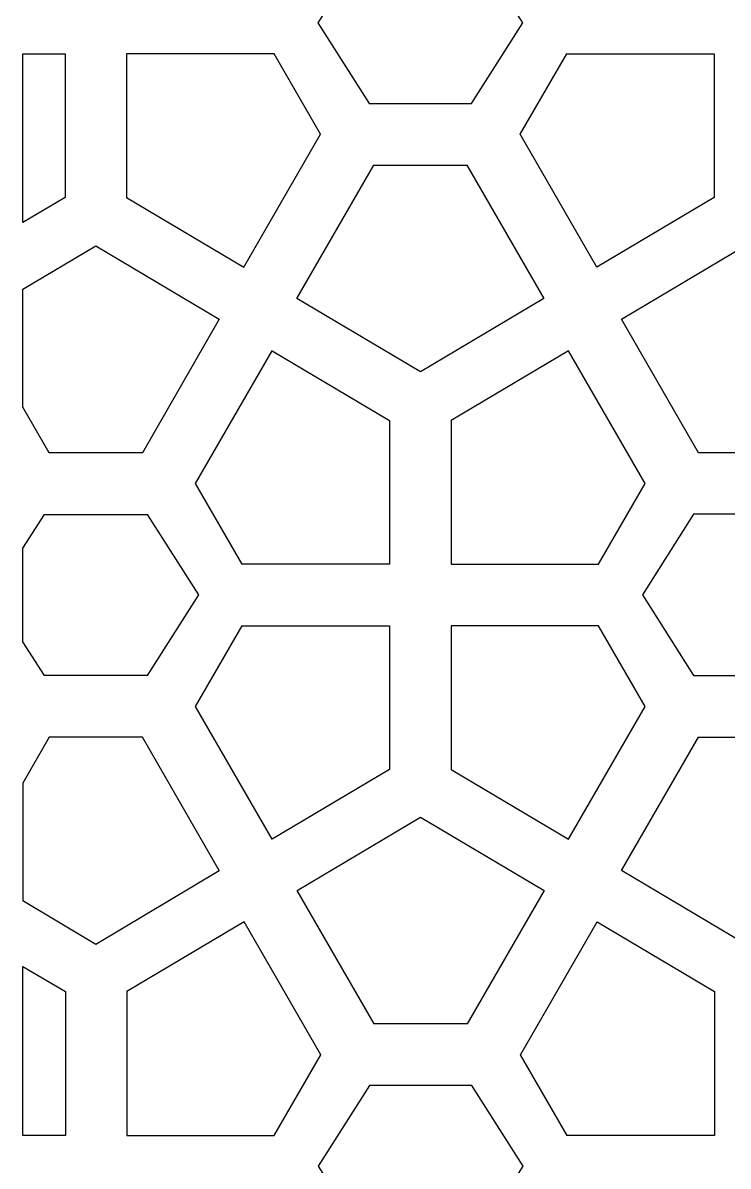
# Model space of a CAD drawing. Header units: centimetres. Extents: x -86 to 86, y -100 to 100.
# Drawn here: x -86.29 to -69.1, y -19.3 to 8.54 of the extents above; entities that cross this region are included whole.
import ezdxf

# ---------------------------------------------------------------- set-up
doc = ezdxf.new("R2010")
doc.units = ezdxf.units.CM
doc.header["$MEASUREMENT"] = 0
doc.layers.add('layer 1', color=7, linetype='Continuous')

msp = doc.modelspace()

# ---------------------------------------------------------------- linework, layer by layer
at = {"layer": 'layer 1', "color": 230}
for points, knots in [([(-79.09898, 8.54205), (-79.09898, 8.54205), (-77.84898, 10.50614), (-77.84898, 10.50614), (-77.84898, 10.50614), (-77.84898, 10.50614), (-75.349, 10.50614), (-75.349, 10.50614), (-75.349, 10.50614), (-75.349, 10.50614), (-74.09898, 8.54205), (-74.09898, 8.54205), (-74.09898, 8.54205), (-74.09898, 8.54205), (-75.34899, 6.57794), (-75.34899, 6.57794), (-75.34899, 6.57794), (-75.34899, 6.57794), (-77.849, 6.57794), (-77.849, 6.57794), (-77.849, 6.57794), (-77.849, 6.57794), (-79.09898, 8.54205), (-79.09898, 8.54205)], [0, 0, 0, 0, 0.14285714, 0.14285714, 0.14285714, 0.14285714, 0.28571429, 0.28571429, 0.28571429, 0.28571429, 0.42857143, 0.42857143, 0.42857143, 0.42857143, 0.57142857, 0.57142857, 0.57142857, 0.57142857, 0.71428571, 0.71428571, 0.71428571, 0.71428571, 1, 1, 1, 1]), ([(-86.28494, 7.58627), (-86.28494, 7.58627), (-86.28783, 3.68123), (-86.28783, 3.68123), (-86.28783, 3.68123), (-86.28783, 3.68123), (-85.25924, 4.29174), (-85.25924, 4.29174), (-85.25924, 4.29174), (-85.25924, 4.29174), (-85.25924, 7.7917), (-85.25924, 7.7917), (-85.25924, 7.7917), (-85.25924, 7.7917), (-86.28783, 7.7917), (-86.28783, 7.7917), (-86.28783, 7.7917), (-86.28783, 7.7917), (-86.28494, 7.58627), (-86.28494, 7.58627)], [0, 0, 0, 0, 0.16666667, 0.16666667, 0.16666667, 0.16666667, 0.33333333, 0.33333333, 0.33333333, 0.33333333, 0.5, 0.5, 0.5, 0.5, 0.66666667, 0.66666667, 0.66666667, 0.66666667, 1, 1, 1, 1]), ([(-80.89893, 2.59425), (-80.89893, 2.59425), (-83.75925, 4.29198), (-83.75925, 4.29198), (-83.75925, 4.29198), (-83.75925, 4.29198), (-83.75925, 7.79193), (-83.75925, 7.79193), (-83.75925, 7.79193), (-83.75925, 7.79193), (-80.16591, 7.79192), (-80.16591, 7.79192), (-80.16591, 7.79192), (-80.16591, 7.79192), (-79.03199, 5.82788), (-79.03199, 5.82788), (-79.03199, 5.82788), (-79.03199, 5.82788), (-80.89893, 2.59425), (-80.89893, 2.59425)], [0, 0, 0, 0, 0.16666667, 0.16666667, 0.16666667, 0.16666667, 0.33333333, 0.33333333, 0.33333333, 0.33333333, 0.5, 0.5, 0.5, 0.5, 0.66666667, 0.66666667, 0.66666667, 0.66666667, 1, 1, 1, 1]), ([(-72.29911, 2.59418), (-72.29911, 2.59418), (-69.43873, 4.29196), (-69.43873, 4.29196), (-69.43873, 4.29196), (-69.43873, 4.29196), (-69.43873, 7.79192), (-69.43873, 7.79192), (-69.43873, 7.79192), (-69.43873, 7.79192), (-73.03211, 7.79192), (-73.03211, 7.79192), (-73.03211, 7.79192), (-73.03211, 7.79192), (-74.16607, 5.82781), (-74.16607, 5.82781), (-74.16607, 5.82781), (-74.16607, 5.82781), (-72.29911, 2.59418), (-72.29911, 2.59418)], [0, 0, 0, 0, 0.16666667, 0.16666667, 0.16666667, 0.16666667, 0.33333333, 0.33333333, 0.33333333, 0.33333333, 0.5, 0.5, 0.5, 0.5, 0.66666667, 0.66666667, 0.66666667, 0.66666667, 1, 1, 1, 1]), ([(-79.60894, 1.82859), (-79.60894, 1.82859), (-76.59897, 0.04202), (-76.59897, 0.04202), (-76.59897, 0.04202), (-76.59897, 0.04202), (-73.58911, 1.82853), (-73.58911, 1.82853), (-73.58911, 1.82853), (-73.58911, 1.82853), (-75.46516, 5.07793), (-75.46516, 5.07793), (-75.46516, 5.07793), (-75.46516, 5.07793), (-77.73293, 5.07794), (-77.73293, 5.07794), (-77.73293, 5.07794), (-77.73293, 5.07794), (-79.60894, 1.82859), (-79.60894, 1.82859)], [0, 0, 0, 0, 0.16666667, 0.16666667, 0.16666667, 0.16666667, 0.33333333, 0.33333333, 0.33333333, 0.33333333, 0.5, 0.5, 0.5, 0.5, 0.66666667, 0.66666667, 0.66666667, 0.66666667, 1, 1, 1, 1]), ([(-86.28494, -0.81545), (-86.28494, -0.81545), (-85.6432, -1.92701), (-85.6432, -1.92701), (-85.6432, -1.92701), (-85.6432, -1.92701), (-83.37506, -1.92701), (-83.37506, -1.92701), (-83.37506, -1.92701), (-83.37506, -1.92701), (-81.49908, 1.32229), (-81.49908, 1.32229), (-81.49908, 1.32229), (-81.49908, 1.32229), (-84.50905, 3.10887), (-84.50905, 3.10887), (-84.50905, 3.10887), (-84.50905, 3.10887), (-86.28494, 2.05478), (-86.28494, 2.05478), (-86.28494, 2.05478), (-86.28494, 2.05478), (-86.28494, -0.81545), (-86.28494, -0.81545)], [0, 0, 0, 0, 0.14285714, 0.14285714, 0.14285714, 0.14285714, 0.28571429, 0.28571429, 0.28571429, 0.28571429, 0.42857143, 0.42857143, 0.42857143, 0.42857143, 0.57142857, 0.57142857, 0.57142857, 0.57142857, 0.71428571, 0.71428571, 0.71428571, 0.71428571, 1, 1, 1, 1]), ([(-65.67857, 1.32251), (-65.67857, 1.32251), (-68.68854, 3.10909), (-68.68854, 3.10909), (-68.68854, 3.10909), (-68.68854, 3.10909), (-71.6986, 1.32244), (-71.6986, 1.32244), (-71.6986, 1.32244), (-71.6986, 1.32244), (-69.82269, -1.92679), (-69.82269, -1.92679), (-69.82269, -1.92679), (-69.82269, -1.92679), (-67.55455, -1.92679), (-67.55455, -1.92679), (-67.55455, -1.92679), (-67.55455, -1.92679), (-65.67857, 1.32251), (-65.67857, 1.32251)], [0, 0, 0, 0, 0.16666667, 0.16666667, 0.16666667, 0.16666667, 0.33333333, 0.33333333, 0.33333333, 0.33333333, 0.5, 0.5, 0.5, 0.5, 0.66666667, 0.66666667, 0.66666667, 0.66666667, 1, 1, 1, 1]), ([(-77.34879, -4.64123), (-77.34879, -4.64123), (-77.34877, -1.14117), (-77.34877, -1.14117), (-77.34877, -1.14117), (-77.34877, -1.14117), (-80.2091, 0.55659), (-80.2091, 0.55659), (-80.2091, 0.55659), (-80.2091, 0.55659), (-82.07606, -2.67705), (-82.07606, -2.67705), (-82.07606, -2.67705), (-82.07606, -2.67705), (-80.94205, -4.64123), (-80.94205, -4.64123), (-80.94205, -4.64123), (-80.94205, -4.64123), (-77.34879, -4.64123), (-77.34879, -4.64123)], [0, 0, 0, 0, 0.16666667, 0.16666667, 0.16666667, 0.16666667, 0.33333333, 0.33333333, 0.33333333, 0.33333333, 0.5, 0.5, 0.5, 0.5, 0.66666667, 0.66666667, 0.66666667, 0.66666667, 1, 1, 1, 1]), ([(-75.84885, -4.64101), (-75.84885, -4.64101), (-75.84886, -1.14097), (-75.84886, -1.14097), (-75.84886, -1.14097), (-75.84886, -1.14097), (-72.98859, 0.55678), (-72.98859, 0.55678), (-72.98859, 0.55678), (-72.98859, 0.55678), (-71.12162, -2.67688), (-71.12162, -2.67688), (-71.12162, -2.67688), (-71.12162, -2.67688), (-72.25564, -4.64101), (-72.25564, -4.64101), (-72.25564, -4.64101), (-72.25564, -4.64101), (-75.84885, -4.64101), (-75.84885, -4.64101)], [0, 0, 0, 0, 0.16666667, 0.16666667, 0.16666667, 0.16666667, 0.33333333, 0.33333333, 0.33333333, 0.33333333, 0.5, 0.5, 0.5, 0.5, 0.66666667, 0.66666667, 0.66666667, 0.66666667, 1, 1, 1, 1]), ([(-86.28494, -6.52892), (-86.28494, -6.52892), (-85.75908, -7.35521), (-85.75908, -7.35521), (-85.75908, -7.35521), (-85.75908, -7.35521), (-83.25907, -7.35521), (-83.25907, -7.35521), (-83.25907, -7.35521), (-83.25907, -7.35521), (-82.00906, -5.3911), (-82.00906, -5.3911), (-82.00906, -5.3911), (-82.00906, -5.3911), (-83.25908, -3.42701), (-83.25908, -3.42701), (-83.25908, -3.42701), (-83.25908, -3.42701), (-85.75906, -3.42701), (-85.75906, -3.42701), (-85.75906, -3.42701), (-85.75906, -3.42701), (-86.28494, -4.2533), (-86.28494, -4.2533), (-86.28494, -4.2533), (-86.28494, -4.2533), (-86.28494, -6.52892), (-86.28494, -6.52892)], [0, 0, 0, 0, 0.125, 0.125, 0.125, 0.125, 0.25, 0.25, 0.25, 0.25, 0.375, 0.375, 0.375, 0.375, 0.5, 0.5, 0.5, 0.5, 0.625, 0.625, 0.625, 0.625, 0.75, 0.75, 0.75, 0.75, 1, 1, 1, 1]), ([(-71.18855, -5.39088), (-71.18855, -5.39088), (-69.93855, -3.42679), (-69.93855, -3.42679), (-69.93855, -3.42679), (-69.93855, -3.42679), (-67.43857, -3.42679), (-67.43857, -3.42679), (-67.43857, -3.42679), (-67.43857, -3.42679), (-66.18855, -5.39088), (-66.18855, -5.39088), (-66.18855, -5.39088), (-66.18855, -5.39088), (-67.43856, -7.35499), (-67.43856, -7.35499), (-67.43856, -7.35499), (-67.43856, -7.35499), (-69.93857, -7.35499), (-69.93857, -7.35499), (-69.93857, -7.35499), (-69.93857, -7.35499), (-71.18855, -5.39088), (-71.18855, -5.39088)], [0, 0, 0, 0, 0.14285714, 0.14285714, 0.14285714, 0.14285714, 0.28571429, 0.28571429, 0.28571429, 0.28571429, 0.42857143, 0.42857143, 0.42857143, 0.42857143, 0.57142857, 0.57142857, 0.57142857, 0.57142857, 0.71428571, 0.71428571, 0.71428571, 0.71428571, 1, 1, 1, 1]), ([(-80.20919, -11.33897), (-80.20919, -11.33897), (-77.34881, -9.64119), (-77.34881, -9.64119), (-77.34881, -9.64119), (-77.34881, -9.64119), (-77.34881, -6.14123), (-77.34881, -6.14123), (-77.34881, -6.14123), (-77.34881, -6.14123), (-80.94219, -6.14123), (-80.94219, -6.14123), (-80.94219, -6.14123), (-80.94219, -6.14123), (-82.07615, -8.10534), (-82.07615, -8.10534), (-82.07615, -8.10534), (-82.07615, -8.10534), (-80.20919, -11.33897), (-80.20919, -11.33897)], [0, 0, 0, 0, 0.16666667, 0.16666667, 0.16666667, 0.16666667, 0.33333333, 0.33333333, 0.33333333, 0.33333333, 0.5, 0.5, 0.5, 0.5, 0.66666667, 0.66666667, 0.66666667, 0.66666667, 1, 1, 1, 1]), ([(-72.9885, -11.33868), (-72.9885, -11.33868), (-75.84882, -9.64095), (-75.84882, -9.64095), (-75.84882, -9.64095), (-75.84882, -9.64095), (-75.84882, -6.141), (-75.84882, -6.141), (-75.84882, -6.141), (-75.84882, -6.141), (-72.25548, -6.14101), (-72.25548, -6.14101), (-72.25548, -6.14101), (-72.25548, -6.14101), (-71.12156, -8.10505), (-71.12156, -8.10505), (-71.12156, -8.10505), (-71.12156, -8.10505), (-72.9885, -11.33868), (-72.9885, -11.33868)], [0, 0, 0, 0, 0.16666667, 0.16666667, 0.16666667, 0.16666667, 0.33333333, 0.33333333, 0.33333333, 0.33333333, 0.5, 0.5, 0.5, 0.5, 0.66666667, 0.66666667, 0.66666667, 0.66666667, 1, 1, 1, 1]), ([(-86.28781, -12.83533), (-86.28781, -12.83533), (-86.28782, -9.97204), (-86.28782, -9.97204), (-86.28782, -9.97204), (-86.28782, -9.97204), (-85.64301, -8.85521), (-85.64301, -8.85521), (-85.64301, -8.85521), (-85.64301, -8.85521), (-83.37524, -8.85522), (-83.37524, -8.85522), (-83.37524, -8.85522), (-83.37524, -8.85522), (-81.49919, -12.10462), (-81.49919, -12.10462), (-81.49919, -12.10462), (-81.49919, -12.10462), (-84.50905, -13.89113), (-84.50905, -13.89113), (-84.50905, -13.89113), (-84.50905, -13.89113), (-86.28781, -12.83533), (-86.28781, -12.83533)], [0, 0, 0, 0, 0.14285714, 0.14285714, 0.14285714, 0.14285714, 0.28571429, 0.28571429, 0.28571429, 0.28571429, 0.42857143, 0.42857143, 0.42857143, 0.42857143, 0.57142857, 0.57142857, 0.57142857, 0.57142857, 0.71428571, 0.71428571, 0.71428571, 0.71428571, 1, 1, 1, 1]), ([(-71.69851, -12.10434), (-71.69851, -12.10434), (-68.68854, -13.89091), (-68.68854, -13.89091), (-68.68854, -13.89091), (-68.68854, -13.89091), (-65.67868, -12.1044), (-65.67868, -12.1044), (-65.67868, -12.1044), (-65.67868, -12.1044), (-67.55473, -8.855), (-67.55473, -8.855), (-67.55473, -8.855), (-67.55473, -8.855), (-69.8225, -8.85499), (-69.8225, -8.85499), (-69.8225, -8.85499), (-69.8225, -8.85499), (-71.69851, -12.10434), (-71.69851, -12.10434)], [0, 0, 0, 0, 0.16666667, 0.16666667, 0.16666667, 0.16666667, 0.33333333, 0.33333333, 0.33333333, 0.33333333, 0.5, 0.5, 0.5, 0.5, 0.66666667, 0.66666667, 0.66666667, 0.66666667, 1, 1, 1, 1]), ([(-73.5821, -12.58767), (-73.5821, -12.58767), (-76.59207, -10.80109), (-76.59207, -10.80109), (-76.59207, -10.80109), (-76.59207, -10.80109), (-79.60213, -12.58774), (-79.60213, -12.58774), (-79.60213, -12.58774), (-79.60213, -12.58774), (-77.72622, -15.83697), (-77.72622, -15.83697), (-77.72622, -15.83697), (-77.72622, -15.83697), (-75.45808, -15.83697), (-75.45808, -15.83697), (-75.45808, -15.83697), (-75.45808, -15.83697), (-73.5821, -12.58767), (-73.5821, -12.58767)], [0, 0, 0, 0, 0.16666667, 0.16666667, 0.16666667, 0.16666667, 0.33333333, 0.33333333, 0.33333333, 0.33333333, 0.5, 0.5, 0.5, 0.5, 0.66666667, 0.66666667, 0.66666667, 0.66666667, 1, 1, 1, 1]), ([(-83.75238, -18.55119), (-83.75238, -18.55119), (-83.75239, -15.05115), (-83.75239, -15.05115), (-83.75239, -15.05115), (-83.75239, -15.05115), (-80.89212, -13.3534), (-80.89212, -13.3534), (-80.89212, -13.3534), (-80.89212, -13.3534), (-79.02515, -16.58706), (-79.02515, -16.58706), (-79.02515, -16.58706), (-79.02515, -16.58706), (-80.15917, -18.55119), (-80.15917, -18.55119), (-80.15917, -18.55119), (-80.15917, -18.55119), (-83.75238, -18.55119), (-83.75238, -18.55119)], [0, 0, 0, 0, 0.16666667, 0.16666667, 0.16666667, 0.16666667, 0.33333333, 0.33333333, 0.33333333, 0.33333333, 0.5, 0.5, 0.5, 0.5, 0.66666667, 0.66666667, 0.66666667, 0.66666667, 1, 1, 1, 1]), ([(-69.43181, -18.55119), (-69.43181, -18.55119), (-69.43179, -15.05113), (-69.43179, -15.05113), (-69.43179, -15.05113), (-69.43179, -15.05113), (-72.29212, -13.35337), (-72.29212, -13.35337), (-72.29212, -13.35337), (-72.29212, -13.35337), (-74.15908, -16.58701), (-74.15908, -16.58701), (-74.15908, -16.58701), (-74.15908, -16.58701), (-73.02507, -18.55119), (-73.02507, -18.55119), (-73.02507, -18.55119), (-73.02507, -18.55119), (-69.43181, -18.55119), (-69.43181, -18.55119)], [0, 0, 0, 0, 0.16666667, 0.16666667, 0.16666667, 0.16666667, 0.33333333, 0.33333333, 0.33333333, 0.33333333, 0.5, 0.5, 0.5, 0.5, 0.66666667, 0.66666667, 0.66666667, 0.66666667, 1, 1, 1, 1]), ([(-86.28494, -18.55138), (-86.28494, -18.55138), (-85.25232, -18.55141), (-85.25232, -18.55141), (-85.25232, -18.55141), (-85.25232, -18.55141), (-85.2523, -15.05135), (-85.2523, -15.05135), (-85.2523, -15.05135), (-85.2523, -15.05135), (-86.28494, -14.4367), (-86.28494, -14.4367), (-86.28494, -14.4367), (-86.28494, -14.4367), (-86.28494, -18.55138), (-86.28494, -18.55138)], [0, 0, 0, 0, 0.2, 0.2, 0.2, 0.2, 0.4, 0.4, 0.4, 0.4, 0.6, 0.6, 0.6, 0.6, 1, 1, 1, 1]), ([(-79.09208, -19.30106), (-79.09208, -19.30106), (-77.84208, -17.33697), (-77.84208, -17.33697), (-77.84208, -17.33697), (-77.84208, -17.33697), (-75.3421, -17.33697), (-75.3421, -17.33697), (-75.3421, -17.33697), (-75.3421, -17.33697), (-74.09208, -19.30106), (-74.09208, -19.30106), (-74.09208, -19.30106), (-74.09208, -19.30106), (-75.34209, -21.26517), (-75.34209, -21.26517), (-75.34209, -21.26517), (-75.34209, -21.26517), (-77.8421, -21.26517), (-77.8421, -21.26517), (-77.8421, -21.26517), (-77.8421, -21.26517), (-79.09208, -19.30106), (-79.09208, -19.30106)], [0, 0, 0, 0, 0.14285714, 0.14285714, 0.14285714, 0.14285714, 0.28571429, 0.28571429, 0.28571429, 0.28571429, 0.42857143, 0.42857143, 0.42857143, 0.42857143, 0.57142857, 0.57142857, 0.57142857, 0.57142857, 0.71428571, 0.71428571, 0.71428571, 0.71428571, 1, 1, 1, 1])]:
    msp.add_open_spline(points, degree=3, knots=knots, dxfattribs=at)
at = {"layer": 'layer 1', "color": 250, "lineweight": 9}
for points, knots in [([(-79.09898, 8.54205), (-79.09898, 8.54205), (-77.84898, 10.50614), (-77.84898, 10.50614), (-77.84898, 10.50614), (-77.84898, 10.50614), (-75.349, 10.50614), (-75.349, 10.50614), (-75.349, 10.50614), (-75.349, 10.50614), (-74.09898, 8.54205), (-74.09898, 8.54205), (-74.09898, 8.54205), (-74.09898, 8.54205), (-75.34899, 6.57794), (-75.34899, 6.57794), (-75.34899, 6.57794), (-75.34899, 6.57794), (-77.849, 6.57794), (-77.849, 6.57794), (-77.849, 6.57794), (-77.849, 6.57794), (-79.09898, 8.54205), (-79.09898, 8.54205)], [0, 0, 0, 0, 0.14285714, 0.14285714, 0.14285714, 0.14285714, 0.28571429, 0.28571429, 0.28571429, 0.28571429, 0.42857143, 0.42857143, 0.42857143, 0.42857143, 0.57142857, 0.57142857, 0.57142857, 0.57142857, 0.71428571, 0.71428571, 0.71428571, 0.71428571, 1, 1, 1, 1]), ([(-86.28494, 7.58627), (-86.28494, 7.58627), (-86.28783, 3.68123), (-86.28783, 3.68123), (-86.28783, 3.68123), (-86.28783, 3.68123), (-85.25924, 4.29174), (-85.25924, 4.29174), (-85.25924, 4.29174), (-85.25924, 4.29174), (-85.25924, 7.7917), (-85.25924, 7.7917), (-85.25924, 7.7917), (-85.25924, 7.7917), (-86.28783, 7.7917), (-86.28783, 7.7917)], [0, 0, 0, 0, 0.2, 0.2, 0.2, 0.2, 0.4, 0.4, 0.4, 0.4, 0.6, 0.6, 0.6, 0.6, 1, 1, 1, 1]), ([(-80.89893, 2.59425), (-80.89893, 2.59425), (-83.75925, 4.29198), (-83.75925, 4.29198), (-83.75925, 4.29198), (-83.75925, 4.29198), (-83.75925, 7.79193), (-83.75925, 7.79193), (-83.75925, 7.79193), (-83.75925, 7.79193), (-80.16591, 7.79192), (-80.16591, 7.79192), (-80.16591, 7.79192), (-80.16591, 7.79192), (-79.03199, 5.82788), (-79.03199, 5.82788), (-79.03199, 5.82788), (-79.03199, 5.82788), (-80.89893, 2.59425), (-80.89893, 2.59425)], [0, 0, 0, 0, 0.16666667, 0.16666667, 0.16666667, 0.16666667, 0.33333333, 0.33333333, 0.33333333, 0.33333333, 0.5, 0.5, 0.5, 0.5, 0.66666667, 0.66666667, 0.66666667, 0.66666667, 1, 1, 1, 1]), ([(-72.29911, 2.59418), (-72.29911, 2.59418), (-69.43873, 4.29196), (-69.43873, 4.29196), (-69.43873, 4.29196), (-69.43873, 4.29196), (-69.43873, 7.79192), (-69.43873, 7.79192), (-69.43873, 7.79192), (-69.43873, 7.79192), (-73.03211, 7.79192), (-73.03211, 7.79192), (-73.03211, 7.79192), (-73.03211, 7.79192), (-74.16607, 5.82781), (-74.16607, 5.82781), (-74.16607, 5.82781), (-74.16607, 5.82781), (-72.29911, 2.59418), (-72.29911, 2.59418)], [0, 0, 0, 0, 0.16666667, 0.16666667, 0.16666667, 0.16666667, 0.33333333, 0.33333333, 0.33333333, 0.33333333, 0.5, 0.5, 0.5, 0.5, 0.66666667, 0.66666667, 0.66666667, 0.66666667, 1, 1, 1, 1]), ([(-79.60894, 1.82859), (-79.60894, 1.82859), (-76.59897, 0.04202), (-76.59897, 0.04202), (-76.59897, 0.04202), (-76.59897, 0.04202), (-73.58911, 1.82853), (-73.58911, 1.82853), (-73.58911, 1.82853), (-73.58911, 1.82853), (-75.46516, 5.07793), (-75.46516, 5.07793), (-75.46516, 5.07793), (-75.46516, 5.07793), (-77.73293, 5.07794), (-77.73293, 5.07794), (-77.73293, 5.07794), (-77.73293, 5.07794), (-79.60894, 1.82859), (-79.60894, 1.82859)], [0, 0, 0, 0, 0.16666667, 0.16666667, 0.16666667, 0.16666667, 0.33333333, 0.33333333, 0.33333333, 0.33333333, 0.5, 0.5, 0.5, 0.5, 0.66666667, 0.66666667, 0.66666667, 0.66666667, 1, 1, 1, 1]), ([(-86.28494, -0.81545), (-86.28494, -0.81545), (-85.6432, -1.92701), (-85.6432, -1.92701), (-85.6432, -1.92701), (-85.6432, -1.92701), (-83.37506, -1.92701), (-83.37506, -1.92701), (-83.37506, -1.92701), (-83.37506, -1.92701), (-81.49908, 1.32229), (-81.49908, 1.32229), (-81.49908, 1.32229), (-81.49908, 1.32229), (-84.50905, 3.10887), (-84.50905, 3.10887), (-84.50905, 3.10887), (-84.50905, 3.10887), (-86.28494, 2.05478), (-86.28494, 2.05478), (-86.28494, 2.05478), (-86.28494, 2.05478), (-86.28494, -0.81545), (-86.28494, -0.81545)], [0, 0, 0, 0, 0.14285714, 0.14285714, 0.14285714, 0.14285714, 0.28571429, 0.28571429, 0.28571429, 0.28571429, 0.42857143, 0.42857143, 0.42857143, 0.42857143, 0.57142857, 0.57142857, 0.57142857, 0.57142857, 0.71428571, 0.71428571, 0.71428571, 0.71428571, 1, 1, 1, 1]), ([(-65.67857, 1.32251), (-65.67857, 1.32251), (-68.68854, 3.10909), (-68.68854, 3.10909), (-68.68854, 3.10909), (-68.68854, 3.10909), (-71.6986, 1.32244), (-71.6986, 1.32244), (-71.6986, 1.32244), (-71.6986, 1.32244), (-69.82269, -1.92679), (-69.82269, -1.92679), (-69.82269, -1.92679), (-69.82269, -1.92679), (-67.55455, -1.92679), (-67.55455, -1.92679), (-67.55455, -1.92679), (-67.55455, -1.92679), (-65.67857, 1.32251), (-65.67857, 1.32251)], [0, 0, 0, 0, 0.16666667, 0.16666667, 0.16666667, 0.16666667, 0.33333333, 0.33333333, 0.33333333, 0.33333333, 0.5, 0.5, 0.5, 0.5, 0.66666667, 0.66666667, 0.66666667, 0.66666667, 1, 1, 1, 1]), ([(-77.34879, -4.64123), (-77.34879, -4.64123), (-77.34877, -1.14117), (-77.34877, -1.14117), (-77.34877, -1.14117), (-77.34877, -1.14117), (-80.2091, 0.55659), (-80.2091, 0.55659), (-80.2091, 0.55659), (-80.2091, 0.55659), (-82.07606, -2.67705), (-82.07606, -2.67705), (-82.07606, -2.67705), (-82.07606, -2.67705), (-80.94205, -4.64123), (-80.94205, -4.64123), (-80.94205, -4.64123), (-80.94205, -4.64123), (-77.34879, -4.64123), (-77.34879, -4.64123)], [0, 0, 0, 0, 0.16666667, 0.16666667, 0.16666667, 0.16666667, 0.33333333, 0.33333333, 0.33333333, 0.33333333, 0.5, 0.5, 0.5, 0.5, 0.66666667, 0.66666667, 0.66666667, 0.66666667, 1, 1, 1, 1]), ([(-75.84885, -4.64101), (-75.84885, -4.64101), (-75.84886, -1.14097), (-75.84886, -1.14097), (-75.84886, -1.14097), (-75.84886, -1.14097), (-72.98859, 0.55678), (-72.98859, 0.55678), (-72.98859, 0.55678), (-72.98859, 0.55678), (-71.12162, -2.67688), (-71.12162, -2.67688), (-71.12162, -2.67688), (-71.12162, -2.67688), (-72.25564, -4.64101), (-72.25564, -4.64101), (-72.25564, -4.64101), (-72.25564, -4.64101), (-75.84885, -4.64101), (-75.84885, -4.64101)], [0, 0, 0, 0, 0.16666667, 0.16666667, 0.16666667, 0.16666667, 0.33333333, 0.33333333, 0.33333333, 0.33333333, 0.5, 0.5, 0.5, 0.5, 0.66666667, 0.66666667, 0.66666667, 0.66666667, 1, 1, 1, 1]), ([(-86.28494, -6.52892), (-86.28494, -6.52892), (-85.75908, -7.35521), (-85.75908, -7.35521), (-85.75908, -7.35521), (-85.75908, -7.35521), (-83.25907, -7.35521), (-83.25907, -7.35521), (-83.25907, -7.35521), (-83.25907, -7.35521), (-82.00906, -5.3911), (-82.00906, -5.3911), (-82.00906, -5.3911), (-82.00906, -5.3911), (-83.25908, -3.42701), (-83.25908, -3.42701), (-83.25908, -3.42701), (-83.25908, -3.42701), (-85.75906, -3.42701), (-85.75906, -3.42701), (-85.75906, -3.42701), (-85.75906, -3.42701), (-86.28494, -4.2533), (-86.28494, -4.2533), (-86.28494, -4.2533), (-86.28494, -4.2533), (-86.28494, -6.52892), (-86.28494, -6.52892)], [0, 0, 0, 0, 0.125, 0.125, 0.125, 0.125, 0.25, 0.25, 0.25, 0.25, 0.375, 0.375, 0.375, 0.375, 0.5, 0.5, 0.5, 0.5, 0.625, 0.625, 0.625, 0.625, 0.75, 0.75, 0.75, 0.75, 1, 1, 1, 1]), ([(-71.18855, -5.39088), (-71.18855, -5.39088), (-69.93855, -3.42679), (-69.93855, -3.42679), (-69.93855, -3.42679), (-69.93855, -3.42679), (-67.43857, -3.42679), (-67.43857, -3.42679), (-67.43857, -3.42679), (-67.43857, -3.42679), (-66.18855, -5.39088), (-66.18855, -5.39088), (-66.18855, -5.39088), (-66.18855, -5.39088), (-67.43856, -7.35499), (-67.43856, -7.35499), (-67.43856, -7.35499), (-67.43856, -7.35499), (-69.93857, -7.35499), (-69.93857, -7.35499), (-69.93857, -7.35499), (-69.93857, -7.35499), (-71.18855, -5.39088), (-71.18855, -5.39088)], [0, 0, 0, 0, 0.14285714, 0.14285714, 0.14285714, 0.14285714, 0.28571429, 0.28571429, 0.28571429, 0.28571429, 0.42857143, 0.42857143, 0.42857143, 0.42857143, 0.57142857, 0.57142857, 0.57142857, 0.57142857, 0.71428571, 0.71428571, 0.71428571, 0.71428571, 1, 1, 1, 1]), ([(-80.20919, -11.33897), (-80.20919, -11.33897), (-77.34881, -9.64119), (-77.34881, -9.64119), (-77.34881, -9.64119), (-77.34881, -9.64119), (-77.34881, -6.14123), (-77.34881, -6.14123), (-77.34881, -6.14123), (-77.34881, -6.14123), (-80.94219, -6.14123), (-80.94219, -6.14123), (-80.94219, -6.14123), (-80.94219, -6.14123), (-82.07615, -8.10534), (-82.07615, -8.10534), (-82.07615, -8.10534), (-82.07615, -8.10534), (-80.20919, -11.33897), (-80.20919, -11.33897)], [0, 0, 0, 0, 0.16666667, 0.16666667, 0.16666667, 0.16666667, 0.33333333, 0.33333333, 0.33333333, 0.33333333, 0.5, 0.5, 0.5, 0.5, 0.66666667, 0.66666667, 0.66666667, 0.66666667, 1, 1, 1, 1]), ([(-72.9885, -11.33868), (-72.9885, -11.33868), (-75.84882, -9.64095), (-75.84882, -9.64095), (-75.84882, -9.64095), (-75.84882, -9.64095), (-75.84882, -6.141), (-75.84882, -6.141), (-75.84882, -6.141), (-75.84882, -6.141), (-72.25548, -6.14101), (-72.25548, -6.14101), (-72.25548, -6.14101), (-72.25548, -6.14101), (-71.12156, -8.10505), (-71.12156, -8.10505), (-71.12156, -8.10505), (-71.12156, -8.10505), (-72.9885, -11.33868), (-72.9885, -11.33868)], [0, 0, 0, 0, 0.16666667, 0.16666667, 0.16666667, 0.16666667, 0.33333333, 0.33333333, 0.33333333, 0.33333333, 0.5, 0.5, 0.5, 0.5, 0.66666667, 0.66666667, 0.66666667, 0.66666667, 1, 1, 1, 1]), ([(-86.28781, -12.83533), (-86.28781, -12.83533), (-86.28782, -9.97204), (-86.28782, -9.97204), (-86.28782, -9.97204), (-86.28782, -9.97204), (-85.64301, -8.85521), (-85.64301, -8.85521), (-85.64301, -8.85521), (-85.64301, -8.85521), (-83.37524, -8.85522), (-83.37524, -8.85522), (-83.37524, -8.85522), (-83.37524, -8.85522), (-81.49919, -12.10462), (-81.49919, -12.10462), (-81.49919, -12.10462), (-81.49919, -12.10462), (-84.50905, -13.89113), (-84.50905, -13.89113), (-84.50905, -13.89113), (-84.50905, -13.89113), (-86.28781, -12.83533), (-86.28781, -12.83533)], [0, 0, 0, 0, 0.14285714, 0.14285714, 0.14285714, 0.14285714, 0.28571429, 0.28571429, 0.28571429, 0.28571429, 0.42857143, 0.42857143, 0.42857143, 0.42857143, 0.57142857, 0.57142857, 0.57142857, 0.57142857, 0.71428571, 0.71428571, 0.71428571, 0.71428571, 1, 1, 1, 1]), ([(-71.69851, -12.10434), (-71.69851, -12.10434), (-68.68854, -13.89091), (-68.68854, -13.89091), (-68.68854, -13.89091), (-68.68854, -13.89091), (-65.67868, -12.1044), (-65.67868, -12.1044), (-65.67868, -12.1044), (-65.67868, -12.1044), (-67.55473, -8.855), (-67.55473, -8.855), (-67.55473, -8.855), (-67.55473, -8.855), (-69.8225, -8.85499), (-69.8225, -8.85499), (-69.8225, -8.85499), (-69.8225, -8.85499), (-71.69851, -12.10434), (-71.69851, -12.10434)], [0, 0, 0, 0, 0.16666667, 0.16666667, 0.16666667, 0.16666667, 0.33333333, 0.33333333, 0.33333333, 0.33333333, 0.5, 0.5, 0.5, 0.5, 0.66666667, 0.66666667, 0.66666667, 0.66666667, 1, 1, 1, 1]), ([(-73.5821, -12.58767), (-73.5821, -12.58767), (-76.59207, -10.80109), (-76.59207, -10.80109), (-76.59207, -10.80109), (-76.59207, -10.80109), (-79.60213, -12.58774), (-79.60213, -12.58774), (-79.60213, -12.58774), (-79.60213, -12.58774), (-77.72622, -15.83697), (-77.72622, -15.83697), (-77.72622, -15.83697), (-77.72622, -15.83697), (-75.45808, -15.83697), (-75.45808, -15.83697), (-75.45808, -15.83697), (-75.45808, -15.83697), (-73.5821, -12.58767), (-73.5821, -12.58767)], [0, 0, 0, 0, 0.16666667, 0.16666667, 0.16666667, 0.16666667, 0.33333333, 0.33333333, 0.33333333, 0.33333333, 0.5, 0.5, 0.5, 0.5, 0.66666667, 0.66666667, 0.66666667, 0.66666667, 1, 1, 1, 1]), ([(-83.75238, -18.55119), (-83.75238, -18.55119), (-83.75239, -15.05115), (-83.75239, -15.05115), (-83.75239, -15.05115), (-83.75239, -15.05115), (-80.89212, -13.3534), (-80.89212, -13.3534), (-80.89212, -13.3534), (-80.89212, -13.3534), (-79.02515, -16.58706), (-79.02515, -16.58706), (-79.02515, -16.58706), (-79.02515, -16.58706), (-80.15917, -18.55119), (-80.15917, -18.55119), (-80.15917, -18.55119), (-80.15917, -18.55119), (-83.75238, -18.55119), (-83.75238, -18.55119)], [0, 0, 0, 0, 0.16666667, 0.16666667, 0.16666667, 0.16666667, 0.33333333, 0.33333333, 0.33333333, 0.33333333, 0.5, 0.5, 0.5, 0.5, 0.66666667, 0.66666667, 0.66666667, 0.66666667, 1, 1, 1, 1]), ([(-69.43181, -18.55119), (-69.43181, -18.55119), (-69.43179, -15.05113), (-69.43179, -15.05113), (-69.43179, -15.05113), (-69.43179, -15.05113), (-72.29212, -13.35337), (-72.29212, -13.35337), (-72.29212, -13.35337), (-72.29212, -13.35337), (-74.15908, -16.58701), (-74.15908, -16.58701), (-74.15908, -16.58701), (-74.15908, -16.58701), (-73.02507, -18.55119), (-73.02507, -18.55119), (-73.02507, -18.55119), (-73.02507, -18.55119), (-69.43181, -18.55119), (-69.43181, -18.55119)], [0, 0, 0, 0, 0.16666667, 0.16666667, 0.16666667, 0.16666667, 0.33333333, 0.33333333, 0.33333333, 0.33333333, 0.5, 0.5, 0.5, 0.5, 0.66666667, 0.66666667, 0.66666667, 0.66666667, 1, 1, 1, 1]), ([(-86.28494, -18.55138), (-86.28494, -18.55138), (-85.25232, -18.55141), (-85.25232, -18.55141), (-85.25232, -18.55141), (-85.25232, -18.55141), (-85.2523, -15.05135), (-85.2523, -15.05135), (-85.2523, -15.05135), (-85.2523, -15.05135), (-86.28494, -14.4367), (-86.28494, -14.4367), (-86.28494, -14.4367), (-86.28494, -14.4367), (-86.28494, -18.55138), (-86.28494, -18.55138)], [0, 0, 0, 0, 0.2, 0.2, 0.2, 0.2, 0.4, 0.4, 0.4, 0.4, 0.6, 0.6, 0.6, 0.6, 1, 1, 1, 1]), ([(-79.09208, -19.30106), (-79.09208, -19.30106), (-77.84208, -17.33697), (-77.84208, -17.33697), (-77.84208, -17.33697), (-77.84208, -17.33697), (-75.3421, -17.33697), (-75.3421, -17.33697), (-75.3421, -17.33697), (-75.3421, -17.33697), (-74.09208, -19.30106), (-74.09208, -19.30106), (-74.09208, -19.30106), (-74.09208, -19.30106), (-75.34209, -21.26517), (-75.34209, -21.26517), (-75.34209, -21.26517), (-75.34209, -21.26517), (-77.8421, -21.26517), (-77.8421, -21.26517), (-77.8421, -21.26517), (-77.8421, -21.26517), (-79.09208, -19.30106), (-79.09208, -19.30106)], [0, 0, 0, 0, 0.14285714, 0.14285714, 0.14285714, 0.14285714, 0.28571429, 0.28571429, 0.28571429, 0.28571429, 0.42857143, 0.42857143, 0.42857143, 0.42857143, 0.57142857, 0.57142857, 0.57142857, 0.57142857, 0.71428571, 0.71428571, 0.71428571, 0.71428571, 1, 1, 1, 1])]:
    msp.add_open_spline(points, degree=3, knots=knots, dxfattribs=at)

doc.saveas('drawing.dxf')
